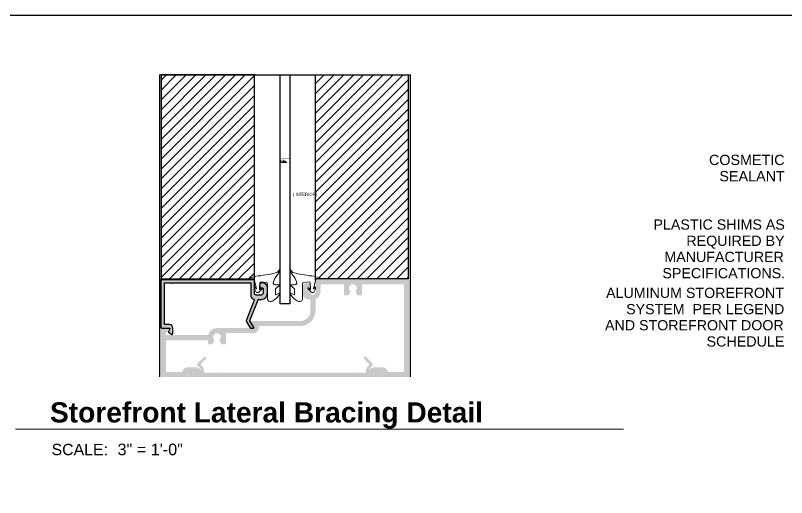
# Model space of a CAD drawing. Header units: inches. Extents: x -6061 to 13621, y -296 to 7483.
# Drawn here: x 8562.5 to 8908.2, y 6961.8 to 7177.6 of the extents above; entities that cross this region are included whole.
import ezdxf

# ---------------------------------------------------------------- set-up
doc = ezdxf.new("R2010")
doc.units = ezdxf.units.IN
doc.header["$MEASUREMENT"] = 0
doc.layers.get('0').update_dxf_attribs({"linetype": 'CONTINUOUS'})
doc.layers.add('Gaskets', color=104, linetype='CONTINUOUS', lineweight=15)
doc.layers.add('Glass', color=4, linetype='CONTINUOUS', lineweight=25)
doc.layers.add('MG-4500', color=4, linetype='CONTINUOUS')
doc.styles.add('Arial$001H0', font='arial.ttf')
doc.styles.add('Arial$101H0', font='arialbd.ttf')
doc.styles.add('stylus', font='arial.ttf')

# ---------------------------------------------------------------- blocks, each defined once
blk = doc.blocks.new('MG-5509_(Cover)')
at = {"transparency": 33554534}
h = blk.add_hatch(color=7, dxfattribs=at)
h.dxf.hatch_style = 1
edge = h.paths.add_edge_path()
edge.add_arc((239.2547164097686, 109.1910445091009), 0.006999999999824085, 225, 315.00000000156274, ccw=False)
edge.add_line((239.2497666623004, 109.1860947616327), (239.2447164097687, 109.1911450141644))
edge.add_line((239.2447164097687, 109.1911450141644), (236.8267164097687, 109.1911450141644))
edge.add_line((236.8267164097687, 109.1911450141644), (236.821666157237, 109.1860947616327))
edge.add_arc((236.8167164097688, 109.191044509101), 0.006999999999944669, 224.9999999995065, 315.00000000024676, ccw=False)
edge.add_line((236.8117666623004, 109.1860947616327), (236.8067164097687, 109.1911450141644))
edge.add_line((236.8067164097687, 109.1911450141644), (236.5962485059859, 109.1911450141644))
edge.add_arc((236.596248505986, 109.2011450141644), 0.01000000000006196, 180.0969981665302, 269.99999999934863, ccw=False)
edge.add_arc((236.4162487639292, 109.2008402855831), 0.1699999999999683, 0.0969981663727557, 49.10523899551144)
edge.add_arc((236.5340896694725, 109.3369046857059), 0.01000000000011544, 135.0000000009212, 229.1052389948249, ccw=False)
edge.add_line((236.5270186016604, 109.3439757535177), (236.6185101927774, 109.4354673446348))
edge.add_arc((236.6008325232477, 109.4531450141644), 0.02499999999998613, 315.0000000000231, 495.000000000023)
edge.add_line((236.5831548537181, 109.4708226836941), (236.4754321385213, 109.3630999684973))
edge.add_arc((236.5037164097688, 109.3348156972498), 0.04000000000003408, 135, 236.8609497076586)
edge.add_arc((236.4162487639294, 109.200840285583), 0.119999999999895, 5.9146739680746805, 56.860949707727286, ccw=False)
edge.add_arc((236.5157164097689, 109.2111450141644), 0.01999999999995266, -90.00000000032583, 5.914673968212696, ccw=False)
edge.add_line((236.5157164097687, 109.1911450141644), (236.3017038372639, 109.1911450141644))
edge.add_arc((236.301703837264, 109.1811450141644), 0.01000000000003354, 90.00000000016284, 174.999999999712)
edge.add_line((236.291741890283, 109.1820165715919), (236.2866675477985, 109.1240165715919))
edge.add_arc((236.2966294947794, 109.1231450141644), 0.00999999999992739, 174.9999999994931, 270.0000000004886)
edge.add_line((236.2966294947794, 109.1131450141644), (239.774803324758, 109.1131450141644))
edge.add_arc((239.7748033247581, 109.1231450141644), 0.009999999999976694, 269.9999999998371, 364.9999999999919)
edge.add_line((239.784765271739, 109.1240165715919), (239.7796909292545, 109.1820165715919))
edge.add_arc((239.7697289822735, 109.1811450141644), 0.01000000000000242, 4.999999999815484, 89.99999999999999)
edge.add_line((239.7697289822735, 109.1911450141644), (239.5557164097687, 109.1911450141644))
edge.add_arc((239.5557164097687, 109.2111450141644), 0.01999999999995339, 174.0853260317872, 270.0000000000814, ccw=False)
edge.add_arc((239.6551840556084, 109.200840285583), 0.1200000000001225, 123.13905029236409, 174.0853260318892, ccw=False)
edge.add_arc((239.5677164097687, 109.3348156972498), 0.04000000000004576, 303.1390502923755, 404.9999999999424)
edge.add_line((239.5960006810162, 109.3630999684973), (239.4882779658194, 109.4708226836941))
edge.add_arc((239.4706002962897, 109.4531450141644), 0.02499999999999618, 45, 225)
edge.add_line((239.4529226267601, 109.4354673446348), (239.5444142178771, 109.3439757535177))
edge.add_arc((239.5373431500653, 109.3369046857059), 0.00999999999994823, -49.1052389959861, 45.000000000172804, ccw=False)
edge.add_arc((239.6551840556081, 109.200840285583), 0.1699999999998856, 130.8947610044254, 179.9030018335889)
edge.add_arc((239.4751843135512, 109.2011450141647), 0.01000000000028778, 270.0000000021183, 359.903001832252, ccw=False)
edge.add_line((239.4751843135516, 109.1911450141644), (239.2647164097687, 109.1911450141644))
edge.add_line((239.2647164097687, 109.1911450141644), (239.2596661572369, 109.1860947616328))
blk = doc.blocks.new('MG-5504_(Glazing Bed)_On Place')
at = {"transparency": 33554534}
h = blk.add_hatch(color=7, dxfattribs=at)
h.dxf.hatch_style = 1
edge = h.paths.add_edge_path()
edge.add_arc((359.5789772065026, 557.1718060919594), 0.009999999999990905, 90, 180, ccw=False)
edge.add_line((359.5789772065026, 557.1818060919594), (359.7109772065027, 557.1818060919594))
edge.add_arc((359.7189772065026, 557.1818060919594), 0.007999999999981355, 180, 360)
edge.add_line((359.7269772065026, 557.1818060919594), (361.1107034737029, 557.1818060919594))
edge.add_arc((361.1107034737029, 557.1718060919594), 0.009999999999990905, 0, 90, ccw=False)
edge.add_line((361.1207034737029, 557.1718060919594), (361.1207034736877, 556.9438060919595))
edge.add_arc((361.1807034737029, 556.9438060919593), 0.06000000001523631, 179.9999999998914, 261.771959433601)
edge.add_arc((361.1706855418028, 556.8745266502594), 0.009999999997739241, -20.0000003750269, 81.7719596225283, ccw=False)
edge.add_line((361.1800824679862, 556.8711064487654), (361.0350081282469, 556.5003676971779))
edge.add_arc((361.0444050544338, 556.4969474957827), 0.009999999967262523, 160.0000001636783, 210.000000108377)
edge.add_line((361.0357448004338, 556.4919474957827), (361.1079132275052, 556.3726632314207))
edge.add_arc((361.1165734815336, 556.3776632314372), 0.01000000000008477, 210.0000001087506, 269.9999999996743)
edge.add_line((361.1165734815335, 556.3676632314371), (361.1650709041335, 556.3676632314371))
edge.add_arc((361.1650709041335, 556.377663231437), 0.009999999999990905, 269.9999999996743, 389.9999998217721)
edge.add_line((361.1737311581869, 556.3826632314101), (361.1038939128338, 556.4979097705827))
edge.add_arc((361.1125541669339, 556.5029097705828), 0.01000000005392641, 160.0000001641586, 209.999999822335, ccw=False)
edge.add_line((361.1031572406656, 556.5063299720076), (361.2482889312029, 556.8772262933594))
edge.add_arc((361.2576858574029, 556.8738060919594), 0.009999999981234561, 90, 160.0000001637019, ccw=False)
edge.add_line((361.2576858574029, 556.8838060919406), (361.3077034737029, 556.8838060919594))
edge.add_arc((361.3077034737028, 556.9938060919593), 0.1099999999999, 270.0000000000296, 360.0000000000592)
edge.add_line((361.4177034737028, 556.9938060919594), (361.4177034737028, 557.0878060919595))
edge.add_arc((361.3237034737029, 557.0878060919595), 0.09399999999993724, 0, 90.00000000003465)
edge.add_arc((361.3237034737028, 557.1348060919595), 0.04699999999991178, 90, 270)
edge.add_line((361.3237034737028, 557.0878060919595), (361.3297034737029, 557.0878060919595))
edge.add_arc((361.3297034737029, 557.0778060919595), 0.009999999999990905, 0, 90, ccw=False)
edge.add_line((361.3397034737029, 557.0778060919595), (361.3397034737029, 556.9938060919594))
edge.add_arc((361.3077034737029, 556.9938060919594), 0.03199999999998226, -90, 0, ccw=False)
edge.add_line((361.3077034737029, 556.9618060919595), (361.2147034737029, 556.9618060919595))
edge.add_arc((361.2147034737028, 556.9938060919594), 0.03199999999992542, 180, 270.00000000010175, ccw=False)
edge.add_line((361.1827034737029, 556.9938060919594), (361.1827034737028, 557.2338060919594))
edge.add_arc((361.1727034737028, 557.2338060919594), 0.009999999999990905, 0, 90)
edge.add_line((361.1727034737028, 557.2438060919594), (359.5169772065026, 557.2438060919594))
edge.add_arc((359.5169772065026, 557.2338060919594), 0.009999999999990905, 89.99999999967432, 180)
edge.add_line((359.5069772065026, 557.2338060919594), (359.5069772065027, 556.3788060919594))
edge.add_arc((359.5169772065026, 556.3788060919594), 0.009999999999990905, 180, 270)
edge.add_line((359.5169772065026, 556.3688060919594), (359.6619772065026, 556.3688060920231))
edge.add_arc((359.6619772065026, 556.3618060919595), 0.007000000063612788, -29.99999969941399, 90, ccw=False)
edge.add_line((359.6680393844026, 556.3583060919594), (359.6403169525026, 556.3102894314594))
edge.add_arc((359.6489772065027, 556.3052894314593), 0.009999999967285398, 149.9999998910589, 233.4960914902005)
edge.add_line((359.6430284303066, 556.2972512686647), (359.6950540421026, 556.2587488477594))
edge.add_arc((359.7039772065026, 556.2708060919593), 0.01500000002017609, 233.4960911834389, 360.0000000004343)
edge.add_line((359.7189772065229, 556.2708060919595), (359.7189772065026, 556.3708060919594))
edge.add_arc((359.6589772065026, 556.3708060919594), 0.06000000000005912, 0, 89.99999999994571)
edge.add_line((359.6589772065026, 556.4308060919594), (359.5789772065026, 556.4308060919594))
edge.add_arc((359.5789772065026, 556.4408060919594), 0.009999999999990905, 180, 270, ccw=False)
edge.add_line((359.5689772065026, 556.4408060919594), (359.5689772065026, 557.1718060919594))
at = {"layer": 'MG-4500', "color": 7}
blk.add_lwpolyline([(359.5689772065026, 557.1718060919594, -0.414213562373095), (359.5789772065026, 557.1818060919594), (359.7109772065027, 557.1818060919594, 0.9999999999999999), (359.7269772065026, 557.1818060919594), (361.1107034737029, 557.1818060919594, -0.414213562373095), (361.1207034737029, 557.1718060919594), (361.1207034736877, 556.9438060919595, 0.3727509933313053), (361.1721166749028, 556.8844237133594, -0.4757547285568658), (361.1800824679862, 556.8711064487654), (361.0350081282469, 556.5003676971779, 0.2216946623900952), (361.0357448004338, 556.4919474957827), (361.1079132275052, 556.3726632314207, 0.267949191924078), (361.1165734815335, 556.3676632314371), (361.1650709041335, 556.3676632314371, 0.5773502681536963), (361.1737311581869, 556.3826632314101), (361.1038939128338, 556.4979097705827, -0.2216946610786642), (361.1031572406656, 556.5063299720076), (361.2482889312029, 556.8772262933594, -0.3152987896640592), (361.2576858574029, 556.8838060919406), (361.3077034737029, 556.8838060919594, 0.414213562373095), (361.4177034737028, 556.9938060919594), (361.4177034737028, 557.0878060919595, 0.414213562373095), (361.3237034737028, 557.1818060919594, 1.000000000000007), (361.3237034737028, 557.0878060919595), (361.3297034737029, 557.0878060919595, -0.414213562373095), (361.3397034737029, 557.0778060919595), (361.3397034737029, 556.9938060919594, -0.414213562373095), (361.3077034737029, 556.9618060919595), (361.2147034737029, 556.9618060919595, -0.414213562373095), (361.1827034737029, 556.9938060919594), (361.1827034737028, 557.2338060919594, 0.414213562373095), (361.1727034737028, 557.2438060919594), (359.5169772065026, 557.2438060919594, 0.414213562373095), (359.5069772065026, 557.2338060919594), (359.5069772065027, 556.3788060919594, 0.414213562373095), (359.5169772065026, 556.3688060919594), (359.6619772065026, 556.3688060920231, -0.5773502674394365), (359.6680393844026, 556.3583060919594), (359.6403169525026, 556.3102894314594, 0.381343458983243), (359.6430284303066, 556.2972512686647), (359.6950540421026, 556.2587488477594, 0.6158292632805734), (359.7189772065229, 556.2708060919595), (359.7189772065026, 556.3708060919594, 0.414213562373095), (359.6589772065026, 556.4308060919594), (359.5789772065026, 556.4308060919594, -0.414213562373095), (359.5689772065026, 556.4408060919594)], format="xyb", close=True, dxfattribs=at)
blk = doc.blocks.new('MG-5503_(Flush Glaze Sill)')
at = {"transparency": 33554585}
h = blk.add_hatch(color=7, dxfattribs=at)
h.dxf.hatch_style = 1
edge = h.paths.add_edge_path()
edge.add_arc((238.7117976953899, 133.9743493058313), 0.07000000001360085, -44.821821062479216, 224.8218210624628, ccw=False)
edge.add_arc((238.7727976953899, 133.9137275275313), 0.01600000001114124, 135.1781788507817, 209.9999999292021)
edge.add_line((238.7589412889098, 133.9057275275429), (238.7897592196195, 133.8523493058484))
edge.add_arc((238.8036156260898, 133.8603493058312), 0.01599999999983267, 209.9999999291676, 270.0000000004071)
edge.add_line((238.8036156260899, 133.8443493058314), (238.8557976953899, 133.8443493058313))
edge.add_arc((238.8557976953899, 133.8603493058313), 0.01599999999996271, 269.9999999998983, 360.0000000001017)
edge.add_line((238.8717976953899, 133.8603493058313), (238.8717976953899, 134.0283372368313))
edge.add_arc((238.8877976953898, 134.0283372368314), 0.01599999999996271, 89.99999999969458, 180, ccw=False)
edge.add_line((238.8877976953898, 134.0443372368314), (239.6107640677899, 134.0443372368313))
edge.add_arc((239.6107640677899, 134.0283372368314), 0.01599999999990587, -3.0541968953912146e-10, 90.0000000003053, ccw=False)
edge.add_line((239.6267640677898, 134.0283372368313), (239.6267640677898, 132.4903372368313))
edge.add_arc((239.6107640677899, 132.4903372368312), 0.01599999999990587, -90.00000000061073, 0, ccw=False)
edge.add_line((239.6107640677899, 132.4743372368313), (239.3460113437899, 132.4743372368233))
edge.add_arc((239.3460113437899, 132.4903372368313), 0.01600000000803448, 193.0861047163566, 270, ccw=False)
edge.add_arc((239.2427640677899, 132.4663372368314), 0.08999999999857666, 13.08610476435385, 90.0000000000362)
edge.add_line((239.2427640677899, 132.5563372368299), (239.0842888981899, 132.5563372368313))
edge.add_arc((239.0842888981897, 132.4633372368313), 0.09300000000007458, 89.99999999987743, 168.7666561676795)
edge.add_arc((239.0087640677898, 132.4783372368313), 0.01599999995505811, 168.7666561865598, 270.0000000003054)
edge.add_line((239.0087640677899, 132.4623372368762), (239.2267640677899, 132.4623372368313))
edge.add_arc((239.2267640677899, 132.4463372368314), 0.01599999999996271, -1.0169287634198554e-10, 90.00000000010169, ccw=False)
edge.add_line((239.2427640677899, 132.4463372368313), (239.2427640677899, 132.4003372368313))
edge.add_arc((239.2587640677898, 132.4003372368313), 0.01599999999996271, 180, 270.0000000003054)
edge.add_line((239.2587640677899, 132.3843372368313), (239.7007640677899, 132.3843372368314))
edge.add_arc((239.7007640677899, 132.4003372368313), 0.01599999999996271, 269.9999999998983, 360.0000000001017)
edge.add_line((239.7167640677899, 132.4003372368313), (239.7167640677899, 134.1183372368313))
edge.add_arc((239.7007640677899, 134.1183372368314), 0.01599999999996271, 0, 90.00000000020356)
edge.add_line((239.7007640677899, 134.1343372368313), (238.0567640677899, 134.1343372368313))
edge.add_arc((238.0567640677898, 134.1183372368314), 0.01599999999996271, 89.99999999989822, 180.0000000001018)
edge.add_line((238.0407640677899, 134.1183372368313), (238.0407640678054, 133.9138573131313))
edge.add_arc((237.9787640677835, 133.9138573131242), 0.06200000002195338, -81.71632339527412, 0, ccw=False)
edge.add_arc((237.9853914847898, 133.8683372368314), 0.01600000000145824, 225.000000000144, 278.2836765541113, ccw=False)
edge.add_line((237.9740777762898, 133.8570235283313), (237.8884503592909, 133.9426509453324))
edge.add_arc((237.8997640677898, 133.9539646538313), 0.01599999999990511, 179.9999999998982, 225.0000000002159, ccw=False)
edge.add_line((237.8837640677899, 133.9539646538313), (237.8837640677899, 133.9623372368313))
edge.add_arc((237.8997640677899, 133.9623372368313), 0.01600000000004798, 90.00000000020361, 180, ccw=False)
edge.add_arc((237.8997640677898, 134.0253372368313), 0.04699999999999704, 270.0000000000347, 450.0000000000347)
edge.add_arc((237.8997640677899, 133.9783372368313), 0.09400000000002251, 90.00000000003465, 179.9999999999827)
edge.add_line((237.8057640677899, 133.9783372368313), (237.8057640677899, 133.8843372368313))
edge.add_arc((237.9157640677899, 133.8843372368314), 0.1100000000000421, 180, 269.9999999999556)
edge.add_line((237.9157640677899, 133.7743372368313), (237.9347640677898, 133.7743372368313))
edge.add_arc((237.9347640677898, 133.7583372368313), 0.01600000000004798, 2.036131263594143e-10, 90, ccw=False)
edge.add_line((237.9507640677899, 133.7583372368313), (237.9507640677899, 133.5723372368313))
edge.add_arc((237.7627640677898, 133.5723372368313), 0.1880000000000166, -89.99999999999142, 0, ccw=False)
edge.add_line((237.7627640677899, 133.3843372368313), (236.8887640677899, 133.3843372368313))
edge.add_arc((236.8887640677898, 133.3743372368314), 0.009999999999962483, 89.99999999983716, 210.0000001087129)
edge.add_line((236.8801038137615, 133.3693372368149), (236.9349520892899, 133.2743372368313))
edge.add_arc((236.9262918352898, 133.2693372368313), 0.009999999967277783, -89.99999999967429, 30.000000108214124, ccw=False)
edge.add_line((236.9262918352899, 133.2593372368641), (236.2737640677898, 133.2593372368313))
edge.add_arc((236.2737640677765, 133.0993372368214), 0.1600000000099158, 89.99999999520627, 163.1556499524295)
edge.add_arc((236.1053152624899, 133.1503372368313), 0.01599999999999591, 270, 343.15565014630204, ccw=False)
edge.add_line((236.1053152624899, 133.1343372368313), (235.3696286050899, 133.1343372368838))
edge.add_arc((235.3696286050899, 133.1503372368313), 0.01599999994755308, 149.9999998916583, 270, ccw=False)
edge.add_line((235.3557721986899, 133.1583372368313), (235.4054243218182, 133.2443372368149))
edge.add_arc((235.3967640677899, 133.2493372368313), 0.009999999999978701, 329.9999998916506, 450)
edge.add_line((235.3967640677899, 133.2593372368313), (235.2847640677899, 133.2593372368313))
edge.add_arc((235.2847640677899, 133.2433372368313), 0.01600000000004798, 90, 179.9999999997964)
edge.add_line((235.2687640677898, 133.2433372368313), (235.2687640677899, 132.4003372368313))
edge.add_arc((235.2847640677898, 132.4003372368313), 0.01599999999996271, 180, 270.0000000003054)
edge.add_line((235.2847640677899, 132.3843372368313), (235.7267640677899, 132.3843372368314))
edge.add_arc((235.7267640677899, 132.4003372368313), 0.01599999999996271, 269.9999999998983, 360.0000000001017)
edge.add_line((235.7427640677899, 132.4003372368313), (235.7427640677899, 132.4463372368313))
edge.add_arc((235.7587640677898, 132.4463372368314), 0.01599999999996271, 89.99999999969458, 180, ccw=False)
edge.add_line((235.7587640677899, 132.4623372368314), (235.9767640677899, 132.4623372368313))
edge.add_arc((235.9767640677715, 132.4783372368089), 0.0159999999775664, 270.000000065952, 371.2333438790975)
edge.add_arc((235.9012392373899, 132.4633372368314), 0.09300000000022952, 11.23334383223126, 90.0000000000175)
edge.add_line((235.9012392373899, 132.5563372368316), (235.7427640677899, 132.5563372368314))
edge.add_arc((235.7427640677857, 132.466337236828), 0.0900000000033856, 89.99999999734021, 166.9138952329576)
edge.add_arc((235.6395167917899, 132.4903372368313), 0.0159999999999371, 269.99999999979644, 346.91389528348265, ccw=False)
edge.add_line((235.6395167917898, 132.4743372368314), (235.3747640677898, 132.4743372368313))
edge.add_arc((235.3747640677898, 132.4903372368312), 0.01599999999990587, 179.9999999996947, 270.00000000010175, ccw=False)
edge.add_line((235.3587640677899, 132.4903372368313), (235.3587640677898, 133.0253372368313))
edge.add_arc((235.3747640677898, 133.0253372368314), 0.01599999999996271, 89.99999999969458, 180, ccw=False)
edge.add_line((235.3747640677898, 133.0413372368314), (236.0977640677899, 133.0413372368313))
edge.add_arc((236.0977640677899, 133.0253372368314), 0.01599999999996271, -1.0169287634198554e-10, 90.00000000010169, ccw=False)
edge.add_line((236.1137640677898, 133.0253372368313), (236.1137640677899, 132.9853372368313))
edge.add_arc((236.1297640677898, 132.9853372368312), 0.01599999999990587, 180, 270.0000000006107)
edge.add_line((236.1297640677899, 132.9693372368313), (236.1819461370899, 132.9693372368313))
edge.add_arc((236.1819461371195, 132.9853372368484), 0.016000000017101, 269.9999998939476, 329.9999999645603)
edge.add_line((236.1958025435899, 132.9773372368313), (236.2266204742899, 133.0307154585313))
edge.add_arc((236.2127640677923, 133.0387154585125), 0.01600000002264161, 330.0000001245708, 404.8218212033223)
edge.add_arc((236.2737640677899, 133.0993372368313), 0.07000000001362114, -44.821821062463016, 224.8218210624135, ccw=False)
edge.add_arc((236.33476406779, 133.0387154585313), 0.0160000000111614, 135.1781788508535, 209.9999999292394)
edge.add_line((236.3209076613099, 133.0307154585429), (236.3517255920194, 132.9773372368484))
edge.add_arc((236.3655819984897, 132.9853372368312), 0.01599999999983267, 209.9999999291676, 270.0000000004071)
edge.add_line((236.3655819984899, 132.9693372368314), (236.4177640677898, 132.9693372368313))
edge.add_arc((236.4177640677899, 132.9853372368313), 0.01599999999996271, 269.9999999998983, 360.0000000001017)
edge.add_line((236.4337640677898, 132.9853372368313), (236.4337640677899, 133.1533372368313))
edge.add_arc((236.4497640677898, 133.1533372368314), 0.01599999999990587, 89.99999999938927, 180, ccw=False)
edge.add_line((236.4497640677899, 133.1693372368313), (236.9262918352899, 133.1693372368314))
edge.add_arc((236.9262918352899, 133.2693372368313), 0.0999999999999659, 270, 360.0000000000163)
edge.add_line((237.0262918352898, 133.2693372368313), (237.0262918352899, 133.2783372368313))
edge.add_arc((237.0422918352898, 133.2783372368314), 0.01599999999996271, 89.99999999969458, 180, ccw=False)
edge.add_line((237.0422918352899, 133.2943372368314), (237.7627640677899, 133.2943372368314))
edge.add_arc((237.7627640677898, 133.5723372368314), 0.2780000000000769, 270.0000000000176, 359.9999999999824)
edge.add_line((238.0407640677899, 133.5723372368313), (238.0407640678336, 133.7655420756313))
edge.add_arc((238.0567640677897, 133.7655420756314), 0.01599999995610801, 117.66400446235471, 180, ccw=False)
edge.add_arc((237.9787640677899, 133.9143372368314), 0.1520000000334976, 297.6640045017442, 359.9999999999893)
edge.add_line((238.1307640678233, 133.9143372368313), (238.1307640677898, 133.9534486930313))
edge.add_arc((238.114764067771, 133.9534486930727), 0.01600000001886315, 0, 48.18968506201943)
edge.add_arc((238.1307640677899, 133.9713372368313), 0.00799999994797088, 131.8103149090757, 228.1896850912117, ccw=False)
edge.add_arc((238.1147640677898, 133.9892257806313), 0.01600000003712648, 311.8103149369633, 360)
edge.add_line((238.130764067827, 133.9892257806313), (238.1307640677899, 134.0283372368313))
edge.add_arc((238.1467640677898, 134.0283372368314), 0.01599999999990587, 89.99999999938927, 180, ccw=False)
edge.add_line((238.1467640677899, 134.0443372368313), (238.5357976953899, 134.0443372368313))
edge.add_arc((238.5357976953899, 134.0283372368314), 0.01599999999996271, -1.0169287634198554e-10, 90.00000000010169, ccw=False)
edge.add_line((238.5517976953899, 134.0283372368313), (238.5517976953899, 133.8603493058313))
edge.add_arc((238.5677976953898, 133.8603493058313), 0.01599999999996271, 180, 270.0000000002036)
edge.add_line((238.5677976953899, 133.8443493058313), (238.6199797646898, 133.8443493058313))
edge.add_arc((238.6199797646898, 133.8603493058314), 0.01600000000001955, 270, 329.9999998915354)
edge.add_line((238.6338361711353, 133.8523493058051), (238.6646541017899, 133.9057275275313))
edge.add_arc((238.6507976953833, 133.9137275275832), 0.01599999997918063, 329.9999997425543, 404.8218210011841)

msp = doc.modelspace()

# ---------------------------------------------------------------- hatches: boundary and pattern name
h = msp.add_hatch()
h.set_pattern_fill('ANSI31', color=256, scale=25)
h.set_pattern_definition([(45, (-224585.1693815308, -168112.5153365329), (-2.209708691207961, 2.209708691207961), [])])
h.paths.add_polyline_path([(8738.536938363744, 7151.032420779703), (8697.034396181902, 7151.032420779703), (8697.034396181902, 7060.723377742871, -0.06640586858509168), (8699.423086472583, 7059.726299672512), (8738.536938363744, 7059.726299672512)])
h.paths.add_polyline_path([(8669.632992980041, 7151.032420779732), (8627.809348637937, 7151.032420779732), (8627.809348637937, 7059.439934804927, -0.198912367433099), (8627.986125333235, 7059.513158109658), (8669.379282013251, 7059.513158109658, -0.1989123673832817), (8669.55605870855, 7059.439934804956), (8669.585570907657, 7059.439934804956), (8669.542142962833, 7059.624550885354, 0.348053871287607), (8669.469135740685, 7059.682376908991), (8667.212238352367, 7059.682376908991, -0.0674956772476835), (8669.632992980041, 7060.711774178178)])

# ---------------------------------------------------------------- linework, layer by layer
at = {"color": 8}
for p, q in [((8627.110576138512, 7151.032420779703), (8739.610990190005, 7151.032420779703)), ((8669.634211093653, 7059.266873287278), (8669.632992980041, 7151.032420779732)), ((8697.034264683753, 7059.261697169896), (8697.034396181902, 7151.032420779703))]:
    msp.add_line(p, q, dxfattribs=at)
at = {"color": 7, "linetype": 'Continuous', "lineweight": 9}
msp.add_line((8562.52354402209, 6992.34336502531), (8835.16201247965, 6992.343365025308), dxfattribs=at)
for points in [[(8506.86252014163, 6677.24993984132), (9214.31752014163, 6677.24993984132), (9214.31752014163, 7177.64493984132), (8506.86252014163, 7177.64493984132)], [(8669.632992980041, 7151.032420779732), (8627.809348637937, 7151.032420779732), (8627.809348637937, 7059.439934804956), (8669.632992980041, 7059.439934804956)], [(8697.034396181902, 7151.032420779703), (8738.536938363744, 7151.032420779703), (8738.536938363744, 7059.726299672512), (8697.034396181902, 7059.726299672512)]]:
    msp.add_lwpolyline(points, close=True)
at = {"color": 8}
for points in [[(8627.110576138512, 7151.032420779703), (8627.110608229093, 7015.763157843999)], [(8739.610990190005, 7015.763157843999), (8739.610990190005, 7151.032420779703)]]:
    msp.add_lwpolyline(points, dxfattribs=at)
at = {"layer": 'Gaskets', "color": 104, "lineweight": 9}
for points in [[(8683.054275262142, 7112.244726762926), (8683.054275262142, 7111.964983908999, -0.3543225883179162), (8683.034455322051, 7111.940526456573), (8682.935902043277, 7111.931279707752, -0.4034372864885954), (8682.915523400736, 7111.950125712786), (8682.909818904534, 7112.062225144787, -0.6811238327514352), (8682.9149705318, 7112.067599048773), (8682.933847578099, 7112.0440951918, 0.20595699984667), (8682.943620825246, 7112.038908516873, -0.05381875384666015), (8682.952727722093, 7112.041348264226, 0.4353066222174155), (8682.955678354427, 7112.061628508819), (8682.900687456598, 7112.115276008023, 0.3617977342391479), (8682.849500118815, 7112.115276008023), (8682.819275605465, 7112.056225375171), (8682.819275605465, 7112.032487976082, 0.4831409506658054), (8682.840784406728, 7112.036793904154), (8682.851239173093, 7112.057219727388, -0.8874058813421423), (8682.856827414742, 7112.055155091934), (8682.815787138768, 7111.880691323583, -0.3470172982465817), (8682.812869411255, 7111.878389081409), (8682.724057870046, 7111.878389081409, 0.364024500551719), (8682.72403629555, 7111.877534563312, 0.0836422207557383), (8682.845512509813, 7111.83102109236, -0.03399609285977451), (8683.197564608477, 7111.772772913741, -0.2845723764072958), (8683.274927679364, 7111.692725471535, 0.6388423526859479), (8683.27559472775, 7111.692629178201), (8683.27559472775, 7111.710361053812, 0.1654522967445353), (8683.20131100857, 7111.840410125901, -0.04793402350014851), (8683.154948430662, 7111.962235894215, -0.2956432545126504), (8683.196142493225, 7111.982038153467), (8683.272770211277, 7111.98376219118, 0.6213868075735517), (8683.27576986098, 7111.992674330869), (8683.201922215145, 7112.051401303711, -0.3029255108183617), (8683.196832793708, 7112.06725213938), (8683.196832793708, 7112.161366312693, -0.5540066745924378), (8683.202582950793, 7112.164963109914), (8683.275013479522, 7112.129719309975, 0.1034648629113122), (8683.276601808031, 7112.129319382097), (8683.276601808031, 7112.144589638193, 0.117149975981137), (8683.147849540723, 7112.27098382752, 0.5244153661041037), (8683.054275262142, 7112.244726762926)], [(8683.682318277251, 7112.041899848738), (8683.682318277251, 7111.964978494493, 0.3543225883179162), (8683.702138217343, 7111.940521042067), (8683.800691496117, 7111.931274293246, 0.4034372864885954), (8683.821070138658, 7111.95012029828), (8683.82677463483, 7112.062219730281, 0.6811238327514352), (8683.821623007594, 7112.067593634275), (8683.802745961295, 7112.044089777294, -0.20595699984667), (8683.792972714118, 7112.038903102367, 0.05381875384666018), (8683.7838658173, 7112.041342849728, -0.4353066222174156), (8683.780915184967, 7112.061623094313), (8683.835906082795, 7112.115270593517, -0.3617977342391479), (8683.887093420579, 7112.115270593517), (8683.917317933929, 7112.056219960666), (8683.917317933929, 7112.032482561576, -0.4831409506658055), (8683.895809132666, 7112.036788489649), (8683.885354366272, 7112.057214312882, 0.8874058813420931), (8683.879766124652, 7112.055149677429), (8683.920806400596, 7111.880685909077, 0.3470172982466126), (8683.923724128139, 7111.878383666904), (8684.012535669348, 7111.878383666904, -0.3640245005517189), (8684.012557243843, 7111.877529148806, -0.0836422207557383), (8683.891081029551, 7111.831015677854, 0.03399609285976747), (8683.539028930916, 7111.772767499243, 0.2845723764072959), (8683.46166586003, 7111.692720057029, -0.6388423526859534), (8683.460998811644, 7111.692623763695), (8683.460998811644, 7111.710355639313, -0.1654522967445547), (8683.535282530824, 7111.840404711403, 0.04793402350014868), (8683.581645108703, 7111.962230479709, 0.2956432545126241), (8683.540451046169, 7111.982032738962), (8683.463823328088, 7111.983756776674, -0.6213868075735517), (8683.460823678413, 7111.992668916363), (8683.534671324249, 7112.051395889205, 0.3029255108183616), (8683.539760745656, 7112.067246724881), (8683.539760745656, 7112.161360898187, 0.5540066745924461), (8683.5340105886, 7112.164957695409), (8683.461580059871, 7112.12971389547, -0.1034648629113122), (8683.459991731334, 7112.129313967592), (8683.459991731334, 7112.144584223687, -0.117149975981137), (8683.58874399867, 7112.270978413021, -0.5244153661041037), (8683.682318277251, 7112.24472134842), (8683.682318277251, 7112.041899848738)], [(8675.504282013251, 7050.523934871083), (8675.504282013251, 7057.517506219251, 0.3543225883179162), (8675.008783510973, 7058.128942529912), (8672.544951541611, 7058.360111250434, 0.4034372864885954), (8672.035485478089, 7057.888961124591), (8671.892873073055, 7055.086475324563, 0.6811238327514352), (8672.021663754684, 7054.952127724894), (8672.493589912163, 7055.539724149226, -0.20595699984667), (8672.737921090855, 7055.669391022421, 0.05381875384666015), (8672.965593512024, 7055.608397338577, -0.4353066222174155), (8673.039359320363, 7055.101391223762), (8671.664586874656, 7053.760203743653, -0.3617977342391479), (8670.384903430066, 7053.760203743653), (8669.62929059632, 7055.236469564938), (8669.62929059632, 7055.829904542196, -0.4831409506658054), (8670.16701062789, 7055.722256340386), (8670.428379787016, 7055.211610759529, 0.8874058813421423), (8670.568085828243, 7055.263226645861), (8669.542078928906, 7059.624820854639, 0.3470172982465817), (8669.469135741063, 7059.682376908991), (8667.248847210838, 7059.682376908991, -0.364024500551719), (8667.248307848466, 7059.703739861442, -0.0836422207557383), (8670.285213205032, 7060.866576635229, 0.03399609285977451), (8679.086515671632, 7062.322781100703, 0.2845723764072958), (8681.02059244379, 7064.323967155863, -0.6388423526859479), (8681.037268653425, 7064.326374489211), (8681.037268653425, 7063.883077598942, -0.1654522967445353), (8679.180175673944, 7060.631850796702, 0.04793402350014851), (8678.021111226233, 7057.586206588844, 0.2956432545126504), (8679.050962790323, 7057.09115010754), (8680.96665574162, 7057.048049164711, -0.6213868075735517), (8681.041646984202, 7056.825245672496), (8679.195455838315, 7055.357071351443, 0.3029255108183617), (8679.068220302404, 7054.960800459733), (8679.068220302404, 7052.607946126905, 0.5540066745924378), (8679.211974229518, 7052.518026196377), (8681.022737447754, 7053.399121194853, -0.1034648629113122), (8681.062445660471, 7053.409119391793), (8681.062445660471, 7053.027362989415, -0.117149975981137), (8677.843638977763, 7049.867508256234, -0.5244153661041037), (8675.504282013251, 7050.523934871083)], [(8691.20535739098, 7055.594607725806), (8691.20535739098, 7057.517641581894, -0.3543225883179162), (8691.700855893258, 7058.129077892555), (8694.16468786262, 7058.360246613077, -0.4034372864885954), (8694.674153926142, 7057.889096487234), (8694.816766330448, 7055.086610687206, -0.6811238327514352), (8694.687975649547, 7054.952263087363), (8694.216049492068, 7055.539859511869, 0.20595699984667), (8693.971718312649, 7055.669526385064, -0.05381875384666018), (8693.744045892206, 7055.608532701045, 0.4353066222174156), (8693.670280083868, 7055.101526586405), (8695.045052529575, 7053.760339106296, 0.3617977342391479), (8696.324735974165, 7053.760339106296), (8697.080348807911, 7055.236604927582), (8697.080348807911, 7055.83003990481, 0.4831409506658055), (8696.54262877634, 7055.722391703), (8696.281259616488, 7055.211746122172, -0.8874058813420931), (8696.141553575988, 7055.263362008504), (8697.167560474598, 7059.624956217312, -0.3470172982466126), (8697.240503663168, 7059.682512271634), (8699.460792193393, 7059.682512271634, 0.3640245005517189), (8699.461331555765, 7059.703875224056, 0.0836422207557383), (8696.424426198471, 7060.866711997872, -0.03399609285976747), (8687.6231237326, 7062.322916463142, -0.2845723764072959), (8685.68904696044, 7064.324102518506, 0.6388423526859534), (8685.672370750806, 7064.326509851854), (8685.672370750806, 7063.88321296141, 0.1654522967445547), (8687.529463730287, 7060.63198615917, -0.04793402350014868), (8688.68852817727, 7057.586341951487, -0.2956432545126241), (8687.658676613908, 7057.091285470183), (8685.742983661883, 7057.048184527383, 0.6213868075735517), (8685.667992420029, 7056.825381035168), (8687.514183565916, 7055.357206714115, -0.3029255108183616), (8687.641419101099, 7054.960935822201), (8687.641419101099, 7052.608081489548, -0.5540066745924461), (8687.497665174713, 7052.51816155902), (8685.686901956477, 7053.399256557496, 0.1034648629113122), (8685.647193743032, 7053.409254754436), (8685.647193743032, 7053.027498352059, 0.117149975981137), (8688.866000426468, 7049.867643618702, 0.5244153661041037), (8691.20535739098, 7050.524070233726), (8691.20535739098, 7055.594607725806)]]:
    msp.add_lwpolyline(points, format="xyb", dxfattribs=at)
at = {"layer": 'Glass'}
for points in [[(8685.52717854586, 7151.032420779703), (8685.52717854586, 7048.500617254592), (8681.204410693725, 7048.500617254592), (8681.204410693725, 7151.032420779703)], [(8683.282280409361, 7112.325659467585), (8683.455191123447, 7112.325659467585)]]:
    msp.add_lwpolyline(points, dxfattribs=at)

# ---------------------------------------------------------------- block references
at = {"color": 1, "xscale": -1, "rotation": 180}
msp.add_blockref('MG-5504_(Glazing Bed)_On Place', (8321.63657178844, 7669.128963925342), dxfattribs=at)
at = {"color": 1, "xscale": 25, "yscale": 25, "zscale": 25}
msp.add_blockref('MG-5504_(Glazing Bed)_On Place', (-359.9383048293239, -6871.58199418932), dxfattribs=at)
at = {"layer": 'MG-4500', "xscale": -1, "rotation": 180}
for name, p in [('MG-5503_(Flush Glaze Sill)', (8445.874817448374, 7246.01949508084)), ('MG-5509_(Cover)', (8445.333141904408, 7222.748302858174))]:
    msp.add_blockref(name, p, dxfattribs=at)
at = {"layer": 'MG-4500', "xscale": 25, "yscale": 25, "zscale": 25}
for name, p in [('MG-5503_(Flush Glaze Sill)', (2746.017836669023, 3706.154726923219)), ('MG-5509_(Cover)', (2732.475948069914, 4287.934532489898))]:
    msp.add_blockref(name, p, dxfattribs=at)

# ---------------------------------------------------------------- texts
at = {"color": 7, "true_color": 0x000007}
for s, height, style, p in [('COSMETIC ', 4.592541161465692, 'Arial$001H0', (8873.422954873044, 7110.65695903191)), ('SEALANT', 4.607299518963289, 'Arial$001H0', (8878.06825737092, 7103.368737924147)), ('PLASTIC SHIMS AS ', 4.571225721743543, 'Arial$001H0', (8848.51485542615, 7081.744315857685)), ('REQUIRED BY ', 4.576352215147078, 'Arial$001H0', (8863.25147205827, 7074.456074381863)), ('MANUFACTURER ', 4.572562409812584, 'Arial$001H0', (8853.400338076679, 7067.247940482395)), ('SPECIFICATIONS.', 4.573541701900106, 'Arial$001H0', (8852.519378785422, 7059.959699006573)), ('ALUMINUM STOREFRONT ', 4.565857955210992, 'Arial$001H0', (8827.29084903311, 7051.149739468949)), ('SYSTEM  PER LEGEND ', 4.567509901225472, 'Arial$001H0', (8836.261023723444, 7043.861518361186)), ('AND STOREFRONT DOOR ', 4.565737627743699, 'Arial$001H0', (8826.810325783334, 7036.65336409366)), ('SCHEDULE', 4.592742426032189, 'Arial$001H0', (8872.301733956898, 7029.365142985896)), ('Storefront Lateral Bracing Detail', 9.027315946302206, 'Arial$101H0', (8578.01859440712, 6995.386619274041)), ('SCALE:', 5.086183471659088, 'Arial$001H0', (8578.739393979788, 6980.730052371199)), ('3" = 1\'-0"', 5.189753664532265, 'Arial$001H0', (8608.292795924559, 6980.730052371199))]:
    msp.add_text(s, height=height, dxfattribs=dict(at, style=style)).set_placement(p)
at = {"insert": (8667.172639407081, 7098.215064179052), "char_height": 1.134, "width": 50.28831386544525, "attachment_point": 1, "style": 'stylus'}
msp.add_mtext('\\pxqc;{\\H1.2x;( INTERIOR)}', dxfattribs=at)

doc.saveas('drawing.dxf')
